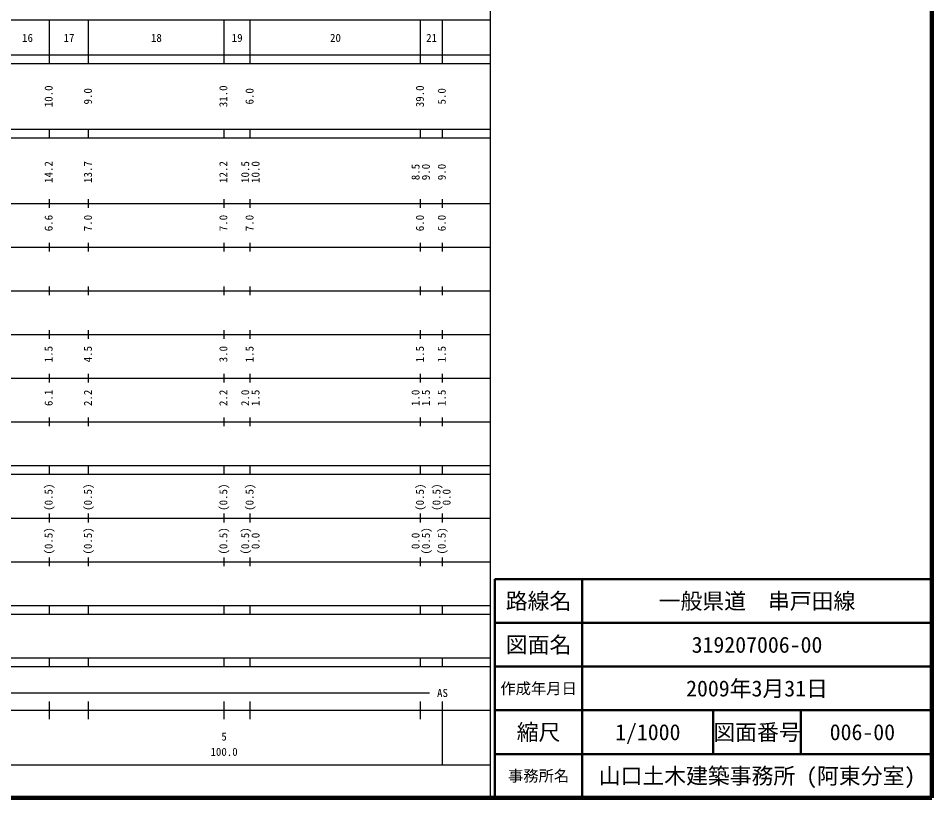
# Model space of a CAD drawing. Units: millimetres on the paper, enlarged 1000 times. Extents: x 40000 to 680000, y 20000 to 380000.
# Drawn here: x 470885 to 680000, y 20000 to 198357 of the extents above; entities that cross this region are included whole.
import ezdxf
from ezdxf.enums import TextEntityAlignment as Align

# ---------------------------------------------------------------- set-up
doc = ezdxf.new("R2010")
doc.units = ezdxf.units.MM
doc.header["$LTSCALE"] = 1000
for name, color, linetype, lineweight in [('M-TTL', 2, 'Continuous', 140), ('M-TTL-BAND', 7, 'Continuous', 25), ('M-TTL-FRAM', 2, 'Continuous', 50), ('M-TTL-LINE', 7, 'Continuous', 50)]:
    doc.layers.add(name, color=color, linetype=linetype, lineweight=lineweight)
doc.layers.add('M-TTL-TXT', color=7, linetype='Continuous')
doc.styles.add('ＭＳ ゴシック', font='')
doc.styles.get('ＭＳ ゴシック').set_extended_font_data('MS Gothic')

msp = doc.modelspace()

# ---------------------------------------------------------------- linework, layer by layer
at = {"layer": 'M-TTL'}
for p, q in [((680000, 20000), (680000, 380000)), ((40000, 20000), (680000, 20000))]:
    msp.add_line(p, q, dxfattribs=at)
at = {"layer": 'M-TTL-BAND'}
for p, q in [((579000, 20000), (579000, 370000)), ((68000, 198000), (579000, 198000)), ((478000, 188000), (478000, 198000)), ((487000, 188000), (487000, 198000)), ((518000, 188000), (518000, 198000)), ((524000, 188000), (524000, 198000)), ((563000, 188000), (563000, 198000)), ((568000, 188000), (568000, 198000)), ((40000, 190000), (579000, 190000)), ((40000, 188000), (579000, 188000)), ((40000, 173000), (579000, 173000)), ((478000, 171000), (478000, 173000)), ((487000, 171000), (487000, 173000)), ((518000, 171000), (518000, 173000)), ((524000, 171000), (524000, 173000)), ((563000, 171000), (563000, 173000)), ((568000, 171000), (568000, 173000)), ((40000, 171000), (579000, 171000)), ((478000, 155000), (478000, 157000)), ((487000, 155000), (487000, 157000)), ((518000, 155000), (518000, 157000)), ((524000, 155000), (524000, 157000)), ((563000, 155000), (563000, 157000)), ((568000, 155000), (568000, 157000)), ((40000, 156000), (579000, 156000)), ((478000, 145000), (478000, 147000)), ((487000, 145000), (487000, 147000)), ((518000, 145000), (518000, 147000)), ((524000, 145000), (524000, 147000)), ((563000, 145000), (563000, 147000)), ((568000, 145000), (568000, 147000)), ((46000, 146000), (579000, 146000)), ((52000, 136000), (579000, 136000)), ((478000, 135000), (478000, 137000)), ((487000, 135000), (487000, 137000)), ((518000, 135000), (518000, 137000)), ((524000, 135000), (524000, 137000)), ((563000, 135000), (563000, 137000)), ((568000, 135000), (568000, 137000)), ((46000, 126000), (579000, 126000)), ((478000, 125000), (478000, 127000)), ((487000, 125000), (487000, 127000)), ((518000, 125000), (518000, 127000)), ((524000, 125000), (524000, 127000)), ((563000, 125000), (563000, 127000)), ((568000, 125000), (568000, 127000)), ((52000, 116000), (579000, 116000)), ((478000, 115000), (478000, 117000)), ((487000, 115000), (487000, 117000)), ((518000, 115000), (518000, 117000)), ((524000, 115000), (524000, 117000)), ((563000, 115000), (563000, 117000)), ((568000, 115000), (568000, 117000)), ((478000, 105000), (478000, 107000)), ((487000, 105000), (487000, 107000)), ((518000, 105000), (518000, 107000)), ((524000, 105000), (524000, 107000)), ((563000, 105000), (563000, 107000)), ((568000, 105000), (568000, 107000)), ((46000, 106000), (579000, 106000)), ((40000, 96000), (579000, 96000)), ((478000, 94000), (478000, 96000)), ((487000, 94000), (487000, 96000)), ((518000, 94000), (518000, 96000)), ((524000, 94000), (524000, 96000)), ((563000, 94000), (563000, 96000)), ((568000, 94000), (568000, 96000)), ((40000, 94000), (579000, 94000)), ((49000, 84000), (579000, 84000)), ((478000, 83000), (478000, 85000)), ((487000, 83000), (487000, 85000)), ((518000, 83000), (518000, 85000)), ((524000, 83000), (524000, 85000)), ((563000, 83000), (563000, 85000)), ((568000, 83000), (568000, 85000)), ((40000, 74000), (579000, 74000)), ((478000, 73000), (478000, 75000)), ((487000, 73000), (487000, 75000)), ((518000, 73000), (518000, 75000)), ((524000, 73000), (524000, 75000)), ((563000, 73000), (563000, 75000)), ((568000, 73000), (568000, 75000)), ((40000, 64000), (579000, 64000)), ((478000, 62000), (478000, 64000)), ((487000, 62000), (487000, 64000)), ((518000, 62000), (518000, 64000)), ((524000, 62000), (524000, 64000)), ((563000, 62000), (563000, 64000)), ((568000, 62000), (568000, 64000)), ((40000, 62000), (579000, 62000)), ((40000, 52000), (579000, 52000)), ((478000, 50000), (478000, 52000)), ((487000, 50000), (487000, 52000)), ((518000, 50000), (518000, 52000)), ((524000, 50000), (524000, 52000)), ((563000, 50000), (563000, 52000)), ((568000, 50000), (568000, 52000)), ((40000, 50000), (579000, 50000)), ((71000, 44000), (565000, 44000)), ((478000, 38000), (478000, 42000)), ((487000, 38000), (487000, 42000)), ((518000, 38000), (518000, 42000)), ((524000, 38000), (524000, 42000)), ((563000, 38000), (563000, 42000)), ((568000, 27500), (568000, 42000)), ((40000, 40000), (579000, 40000)), ((68000, 27500), (579000, 27500))]:
    msp.add_line(p, q, dxfattribs=at)
at = {"layer": 'M-TTL-FRAM'}
for p, q in [((680000, 70000), (580000, 70000)), ((580000, 70000), (580000, 20000))]:
    msp.add_line(p, q, dxfattribs=at)
at = {"layer": 'M-TTL-LINE'}
for p, q in [((600000, 70000), (600000, 20000)), ((680000, 60000), (580000, 60000)), ((680000, 50000), (580000, 50000)), ((680000, 40000), (580000, 40000)), ((630000, 40000), (630000, 30000)), ((650000, 40000), (650000, 30000)), ((680000, 30000), (580000, 30000))]:
    msp.add_line(p, q, dxfattribs=at)

# ---------------------------------------------------------------- texts
at = {"layer": 'M-TTL-BAND', "style": 'ＭＳ ゴシック'}
for s, p in [('16', (473000, 192405)), ('17', (482500, 192405)), ('18', (502500, 192405)), ('19', (521000, 192405)), ('20', (543500, 192405)), ('21', (565500, 192405)), ('AS', (568000, 42500)), ('5', (518000, 32523)), ('100.0', (518000, 29033))]:
    msp.add_text(s, height=1833, dxfattribs=at).set_placement(p, align=Align.BOTTOM_CENTER)
for s, p in [('10.0', (479290, 180500)), ('9.0', (488290, 180500)), ('31.0', (519290, 180500)), ('6.0', (525290, 180500)), ('39.0', (564290, 180500)), ('5.0', (569290, 180500)), ('14.2', (479290, 163174)), ('13.7', (488290, 163174)), ('12.2', (519290, 163174)), ('10.5', (524290, 163174)), ('10.0', (526660, 163174)), ('8.5', (563290, 163174)), ('9.0', (565660, 163174)), ('9.0', (569290, 163174)), ('6.6', (479290, 151500)), ('7.0', (488290, 151500)), ('7.0', (519290, 151500)), ('7.0', (525290, 151500)), ('6.0', (564290, 151500)), ('6.0', (569290, 151500)), ('1.5', (479290, 121500)), ('4.5', (488290, 121500)), ('3.0', (519290, 121500)), ('1.5', (525290, 121500)), ('1.5', (564290, 121500)), ('1.5', (569290, 121500)), ('6.1', (479290, 111500)), ('2.2', (488290, 111500)), ('2.2', (519290, 111500)), ('2.0', (524290, 111500)), ('1.5', (526660, 111500)), ('1.0', (563290, 111500)), ('1.5', (565660, 111500)), ('1.5', (569290, 111500)), ('(0.5)', (479290, 88764)), ('(0.5)', (488290, 88764)), ('(0.5)', (519290, 88764)), ('(0.5)', (525290, 88764)), ('(0.5)', (564290, 88764)), ('(0.5)', (568087, 88764)), ('0.0', (570391, 88764)), ('(0.5)', (479290, 78764)), ('(0.5)', (488290, 78764)), ('(0.5)', (519290, 78764)), ('(0.5)', (524290, 78764)), ('0.0', (526660, 78764)), ('0.0', (563290, 78764)), ('(0.5)', (565660, 78764)), ('(0.5)', (569290, 78764))]:
    msp.add_text(s, height=1833, rotation=90, dxfattribs=at).set_placement(p, align=Align.BOTTOM_CENTER)
at = {"layer": 'M-TTL-TXT', "style": 'ＭＳ ゴシック'}
for s, height, p in [('路線名', 3666, (590000, 65000)), ('路線名', 3666, (590000, 65000)), ('一般県道\u3000串戸田線', 3666, (640000, 65000)), ('図面名', 3666, (590000, 55000)), ('図面名', 3666, (590000, 55000)), ('319207006-00', 3666, (640000, 55000)), ('作成年月日', 2566, (590000, 45000)), ('作成年月日', 2566, (590000, 45000)), ('2009年3月31日', 3666, (640000, 45000)), ('縮尺', 3666, (590000, 35000)), ('縮尺', 3666, (590000, 35000)), ('1/1000', 3666, (615000, 35000)), ('図面番号', 3666, (640000, 35000)), ('図面番号', 3666, (640000, 35000)), ('006-00', 3666, (664125, 35000)), ('山口土木建築事務所 (阿東分室)', 3666, (640000, 25000)), ('事務所名', 2566, (590000, 25000)), ('事務所名', 2566, (590000, 25000))]:
    msp.add_text(s, height=height, dxfattribs=at).set_placement(p, align=Align.MIDDLE_CENTER)

doc.saveas('drawing.dxf')
